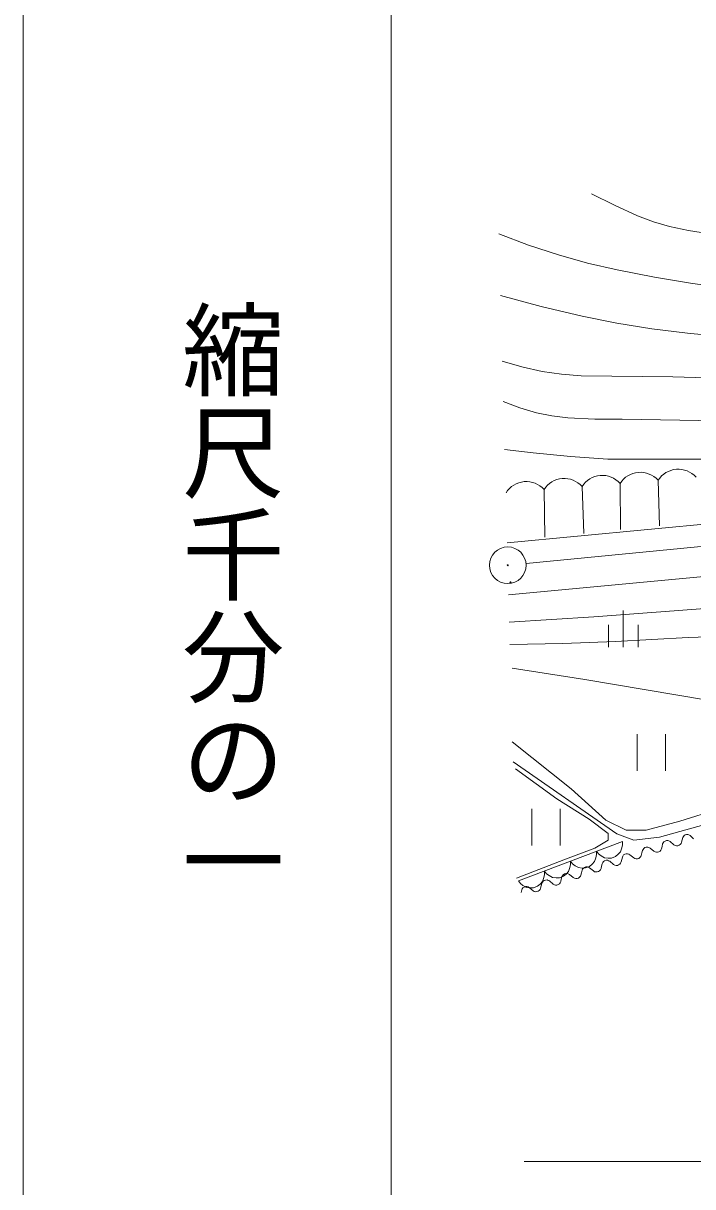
# Model space of a CAD drawing. Units: millimetres, scale not verified. Extents: x -625 to 708542, y -625 to 359900.
# Drawn here: x 68542 to 101290, y 227435 to 284392 of the extents above; entities that cross this region are included whole.
import ezdxf
from ezdxf.enums import TextEntityAlignment as Align

# ---------------------------------------------------------------- set-up
doc = ezdxf.new("R2010")
doc.units = ezdxf.units.MM
doc.header["$LTSCALE"] = 1000
doc.linetypes.add('DASHED', pattern=[7.5, 6, -1.5])
doc.linetypes.add('LONG_DASHED_DOTTED', pattern=[15.25, 12, -1.5, 0.25, -1.5])
doc.layers.add('S-SUV', color=7, linetype='Continuous', lineweight=13)
doc.styles.add('@ＭＳ ゴシック', font='')
doc.styles.get('@ＭＳ ゴシック').set_extended_font_data('@MS Gothic')

msp = doc.modelspace()

# ---------------------------------------------------------------- linework, layer by layer
at = {"layer": 'S-SUV'}
for p, q in [((68542, 359900), (68542, -100)), ((86542, 349900), (86542, -100)), ((97460, 275482), (96336, 276047)), ((98590, 274971), (97460, 275482)), ((99371, 274677), (98590, 274971)), ((100160, 274445), (99371, 274677)), ((91801, 274080), (93252, 273537)), ((101083, 274246), (100160, 274445)), ((102012, 274107), (101083, 274246)), ((93252, 273537), (94722, 273052)), ((94722, 273052), (96146, 272656)), ((96146, 272656), (97597, 272316)), ((97597, 272316), (99425, 271959)), ((99425, 271959), (101272, 271659)), ((101272, 271659), (103016, 271432)), ((91883, 271065), (93869, 270534)), ((93869, 270534), (95882, 270057)), ((95882, 270057), (97579, 269718)), ((97579, 269718), (99285, 269438)), ((99285, 269438), (101039, 269217)), ((101039, 269217), (102800, 269057)), ((91971, 267845), (92939, 267566)), ((92939, 267566), (93918, 267347)), ((93918, 267347), (94864, 267212)), ((94864, 267212), (95829, 267136)), ((95829, 267136), (100316, 267081)), ((100316, 267081), (104788, 266967)), ((92025, 265876), (92829, 265571)), ((92829, 265571), (93646, 265326)), ((93646, 265326), (94403, 265173)), ((94403, 265173), (95183, 265078)), ((95183, 265078), (96506, 265013)), ((96506, 265013), (97840, 265008)), ((97840, 265008), (102833, 264931)), ((92785, 263437), (92089, 263522)), ((93480, 263357), (92785, 263437)), ((95311, 263177), (93480, 263357)), ((97134, 263059), (95311, 263177)), ((102125, 263059), (97134, 263059)), ((99598, 262018), (99671, 259782)), ((94018, 261564), (94050, 259237)), ((95878, 261715), (95957, 259410)), ((97738, 261867), (97765, 259608)), ((92213, 258965), (103347, 260007)), ((92283, 256407), (118100, 258835)), ((100602, 255652), (103463, 255857)), ((92319, 255075), (96458, 255333)), ((96458, 255333), (100602, 255652)), ((97896, 255652), (97896, 253852)), ((97176, 254937), (97176, 253857)), ((98616, 254937), (98616, 253857)), ((94933, 254024), (97517, 254121)), ((97517, 254121), (101060, 254319)), ((101060, 254319), (104603, 254456)), ((92349, 253988), (94933, 254024)), ((98571, 249592), (98571, 247792)), ((99952, 247792), (99952, 249592)), ((92511, 248235), (97583, 244705)), ((93425, 245933), (93425, 244133)), ((94807, 244133), (94807, 245933)), ((99666, 244551), (103311, 245573)), ((97583, 244705), (98413, 244397)), ((98413, 244397), (99666, 244551)), ((99937, 244356), (99881, 244319)), ((100006, 244379), (99937, 244356)), ((100076, 244380), (100006, 244379)), ((100129, 244362), (100076, 244380)), ((100187, 244334), (100129, 244362)), ((100773, 244416), (100744, 244298)), ((100806, 244528), (100773, 244416)), ((100833, 244577), (100806, 244528)), ((100871, 244626), (100833, 244577)), ((100926, 244659), (100871, 244626)), ((100992, 244678), (100926, 244659)), ((101059, 244676), (100992, 244678)), ((101108, 244656), (101059, 244676)), ((101162, 244628), (101108, 244656)), ((101334, 244471), (101162, 244628)), ((97851, 244343), (92760, 242404)), ((96578, 243858), (96681, 243730)), ((96583, 243692), (96578, 243858)), ((97648, 243708), (97759, 243838)), ((97759, 243838), (97829, 244025)), ((97829, 244025), (97855, 244177)), ((97855, 244177), (97851, 244343)), ((98833, 243892), (98803, 243774)), ((98859, 243945), (98833, 243892)), ((98896, 243998), (98859, 243945)), ((98952, 244035), (98896, 243998)), ((99021, 244057), (98952, 244035)), ((99092, 244059), (99021, 244057)), ((99144, 244040), (99092, 244059)), ((99202, 244013), (99144, 244040)), ((99389, 243856), (99202, 244013)), ((99446, 243823), (99389, 243856)), ((99511, 243809), (99446, 243823)), ((99573, 243810), (99511, 243809)), ((99635, 243830), (99573, 243810)), ((99693, 243868), (99635, 243830)), ((99734, 243919), (99693, 243868)), ((99759, 243976), (99734, 243919)), ((99788, 244095), (99759, 243976)), ((99817, 244214), (99788, 244095)), ((99844, 244266), (99817, 244214)), ((99881, 244319), (99844, 244266)), ((100374, 244177), (100187, 244334)), ((100431, 244144), (100374, 244177)), ((100496, 244130), (100431, 244144)), ((100558, 244131), (100496, 244130)), ((100620, 244151), (100558, 244131)), ((100678, 244189), (100620, 244151)), ((100719, 244241), (100678, 244189)), ((100744, 244298), (100719, 244241)), ((95284, 243056), (95310, 243208)), ((95305, 243373), (95409, 243245)), ((95310, 243208), (95305, 243373)), ((95409, 243245), (95532, 243150)), ((96244, 243119), (96375, 243223)), ((96375, 243223), (96486, 243353)), ((96486, 243353), (96557, 243540)), ((96557, 243540), (96583, 243692)), ((96681, 243730), (96805, 243635)), ((96805, 243635), (96982, 243542)), ((96863, 243249), (96833, 243131)), ((96889, 243302), (96863, 243249)), ((96926, 243355), (96889, 243302)), ((96982, 243392), (96926, 243355)), ((96982, 243542), (97152, 243519)), ((97051, 243415), (96982, 243392)), ((97122, 243416), (97051, 243415)), ((97174, 243397), (97122, 243416)), ((97152, 243519), (97319, 243528)), ((97232, 243370), (97174, 243397)), ((97419, 243213), (97232, 243370)), ((97319, 243528), (97516, 243604)), ((97477, 243180), (97419, 243213)), ((97516, 243604), (97648, 243708)), ((97723, 243225), (97665, 243187)), ((97764, 243277), (97723, 243225)), ((97789, 243334), (97764, 243277)), ((97818, 243452), (97789, 243334)), ((97848, 243571), (97818, 243452)), ((97874, 243623), (97848, 243571)), ((97911, 243676), (97874, 243623)), ((97967, 243713), (97911, 243676)), ((98036, 243736), (97967, 243713)), ((98107, 243737), (98036, 243736)), ((98159, 243719), (98107, 243737)), ((98217, 243691), (98159, 243719)), ((98404, 243535), (98217, 243691)), ((98461, 243501), (98404, 243535)), ((98526, 243487), (98461, 243501)), ((98588, 243488), (98526, 243487)), ((98650, 243508), (98588, 243488)), ((98708, 243547), (98650, 243508)), ((98749, 243598), (98708, 243547)), ((98774, 243655), (98749, 243598)), ((98803, 243774), (98774, 243655)), ((94012, 242571), (94038, 242723)), ((94033, 242888), (94136, 242760)), ((94038, 242723), (94033, 242888)), ((94136, 242760), (94260, 242665)), ((94260, 242665), (94437, 242573)), ((94919, 242659), (94893, 242607)), ((94957, 242712), (94919, 242659)), ((95012, 242749), (94957, 242712)), ((94971, 242634), (95103, 242739)), ((95081, 242772), (95012, 242749)), ((95152, 242773), (95081, 242772)), ((95103, 242739), (95214, 242868)), ((95204, 242755), (95152, 242773)), ((95262, 242727), (95204, 242755)), ((95214, 242868), (95284, 243056)), ((95450, 242570), (95262, 242727)), ((95532, 243150), (95710, 243057)), ((95710, 243057), (95879, 243034)), ((95819, 242691), (95794, 242634)), ((95848, 242809), (95819, 242691)), ((95878, 242928), (95848, 242809)), ((95904, 242980), (95878, 242928)), ((95879, 243034), (96047, 243044)), ((95941, 243033), (95904, 242980)), ((95997, 243071), (95941, 243033)), ((96066, 243093), (95997, 243071)), ((96047, 243044), (96244, 243119)), ((96137, 243094), (96066, 243093)), ((96189, 243076), (96137, 243094)), ((96247, 243049), (96189, 243076)), ((96434, 242892), (96247, 243049)), ((96492, 242859), (96434, 242892)), ((96556, 242844), (96492, 242859)), ((96618, 242846), (96556, 242844)), ((96680, 242866), (96618, 242846)), ((96738, 242904), (96680, 242866)), ((96779, 242955), (96738, 242904)), ((96804, 243012), (96779, 242955)), ((96833, 243131), (96804, 243012)), ((97541, 243166), (97477, 243180)), ((97603, 243167), (97541, 243166)), ((97665, 243187), (97603, 243167)), ((92760, 242404), (92864, 242276)), ((92864, 242276), (92987, 242181)), ((92987, 242069), (92949, 242016)), ((92987, 242181), (93165, 242088)), ((93043, 242106), (92987, 242069)), ((93112, 242129), (93043, 242106)), ((93182, 242130), (93112, 242129)), ((93165, 242088), (93334, 242065)), ((93234, 242112), (93182, 242130)), ((93292, 242084), (93234, 242112)), ((93480, 241928), (93292, 242084)), ((93334, 242065), (93502, 242074)), ((93502, 242074), (93699, 242149)), ((93699, 242149), (93830, 242254)), ((93830, 242254), (93941, 242384)), ((93878, 242167), (93849, 242048)), ((93908, 242285), (93878, 242167)), ((93934, 242338), (93908, 242285)), ((93972, 242391), (93934, 242338)), ((93941, 242384), (94012, 242571)), ((94028, 242428), (93972, 242391)), ((94096, 242450), (94028, 242428)), ((94167, 242452), (94096, 242450)), ((94219, 242433), (94167, 242452)), ((94277, 242406), (94219, 242433)), ((94465, 242249), (94277, 242406)), ((94437, 242573), (94606, 242550)), ((94522, 242216), (94465, 242249)), ((94586, 242202), (94522, 242216)), ((94649, 242203), (94586, 242202)), ((94606, 242550), (94774, 242559)), ((94710, 242223), (94649, 242203)), ((94769, 242261), (94710, 242223)), ((94809, 242312), (94769, 242261)), ((94774, 242559), (94971, 242634)), ((94834, 242370), (94809, 242312)), ((94863, 242488), (94834, 242370)), ((94893, 242607), (94863, 242488)), ((95507, 242537), (95450, 242570)), ((95571, 242523), (95507, 242537)), ((95634, 242524), (95571, 242523)), ((95695, 242544), (95634, 242524)), ((95753, 242582), (95695, 242544)), ((95794, 242634), (95753, 242582)), ((92923, 241964), (92894, 241845)), ((92949, 242016), (92923, 241964)), ((93537, 241894), (93480, 241928)), ((93601, 241880), (93537, 241894)), ((93664, 241881), (93601, 241880)), ((93725, 241901), (93664, 241881)), ((93784, 241940), (93725, 241901)), ((93824, 241991), (93784, 241940)), ((93849, 242048), (93824, 241991)), ((93038, 228672), (146516, 228672))]:
    msp.add_line(p, q, dxfattribs=at)
at = {"layer": 'S-SUV', "linetype": 'LONG_DASHED_DOTTED'}
msp.add_line((93139, 257948), (129905, 261544), dxfattribs=at)
at = {"layer": 'S-SUV', "linetype": 'DASHED'}
for p, q in [((92450, 252820), (96005, 252273)), ((96005, 252273), (102129, 251234)), ((95348, 246914), (92450, 249210)), ((92614, 247898), (94637, 246421)), ((97044, 245382), (95348, 246914)), ((94637, 246421), (96223, 245437)), ((104262, 246476), (100653, 245328)), ((96223, 245437), (97153, 244726)), ((98028, 244890), (97044, 245382)), ((100653, 245328), (99012, 244890)), ((97153, 244398), (96497, 244015)), ((97153, 244726), (97153, 244398)), ((99012, 244890), (98028, 244890)), ((96497, 244015), (95075, 243468)), ((95075, 243468), (92669, 242539))]:
    msp.add_line(p, q, dxfattribs=at)
at = {"layer": 'S-SUV'}
for centre, radius in [((92243, 257860), 896), ((92243, 257860), 27), ((92377, 257023), 31.2), ((92377, 257023), 25), ((92377, 257023), 18.8), ((92377, 257023), 12.5), ((92377, 257023), 6.2)]:
    msp.add_circle(centre, radius, dxfattribs=at)
for centre in [(95005, 260942), (96865, 261093), (98725, 261245), (100585, 261397), (93145, 260790)]:
    msp.add_arc(centre, 1166, 41.5281, 147.7884, dxfattribs=at)

# ---------------------------------------------------------------- texts
at = {"layer": 'S-SUV', "style": '@ＭＳ ゴシック'}
msp.add_text('縮尺千分の一', height=3666, rotation=270, dxfattribs=at).set_placement((75819, 270930), align=Align.BOTTOM_LEFT)

doc.saveas('drawing.dxf')
